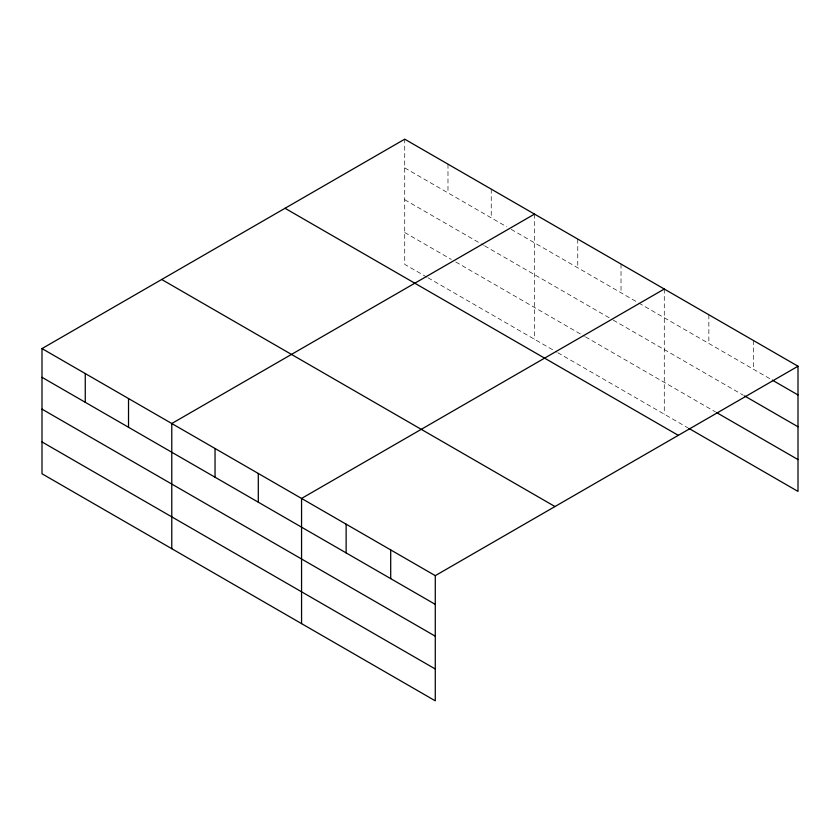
<?xml version="1.0" encoding="UTF-8"?>
<svg xmlns="http://www.w3.org/2000/svg" width="840" height="840" viewBox="0 0 840 840"><rect width="100%" height="100%" fill="white"/><g stroke="black" fill="none" stroke-linecap="round" stroke-linejoin="round"><path stroke-width="0.63" stroke-dasharray="4.2 3.15" d="M426.909 277.158L404.723 264.348L404.723 139.178M404.723 167.895L506.772 226.81M511.214 229.373L637.665 302.389M638.778 303.03L771.256 379.512M404.723 199.731L483.483 245.196M484.586 245.837L612.15 319.483M613.263 320.124L743.4 395.262M404.723 232.523L451.311 259.423M455.753 261.986L584.42 336.273M585.533 336.913L715.544 411.968M428.022 277.798L556.689 352.086M557.802 352.727L687.687 427.718M753.428 340.494L753.428 369.222M708.855 314.769L708.855 343.487M664.283 289.034L664.283 414.215M621.023 264.054L621.023 292.782M577.763 239.085L577.763 267.803M534.503 214.106L534.503 339.276M491.243 189.126L491.243 217.854M447.983 164.147L447.983 192.875"/><path stroke-width="1.26" d="M42 348.59L435.278 575.652L435.278 700.823L42 473.771L42 348.59L404.723 139.178L798 366.23L798 491.411L688.8 428.358M534.503 214.106L171.78 423.518L171.78 548.699M664.283 289.034L301.56 498.445L301.56 623.626M435.278 575.652L798 366.23M772.37 380.153L798 394.957M744.513 395.903L798 426.783M716.657 412.619L798 459.575M285.022 208.278L678.3 435.341M161.7 279.489L554.977 506.541M42 377.318L435.278 604.37M42 409.143L435.278 636.195M42 441.935L435.278 668.997M390.705 549.917L390.705 578.634M346.132 524.181L346.132 552.899M258.3 473.477L258.3 502.194M215.04 448.497L215.04 477.215M128.52 398.548L128.52 427.266M85.26 373.569L85.26 402.286"/></g></svg>
